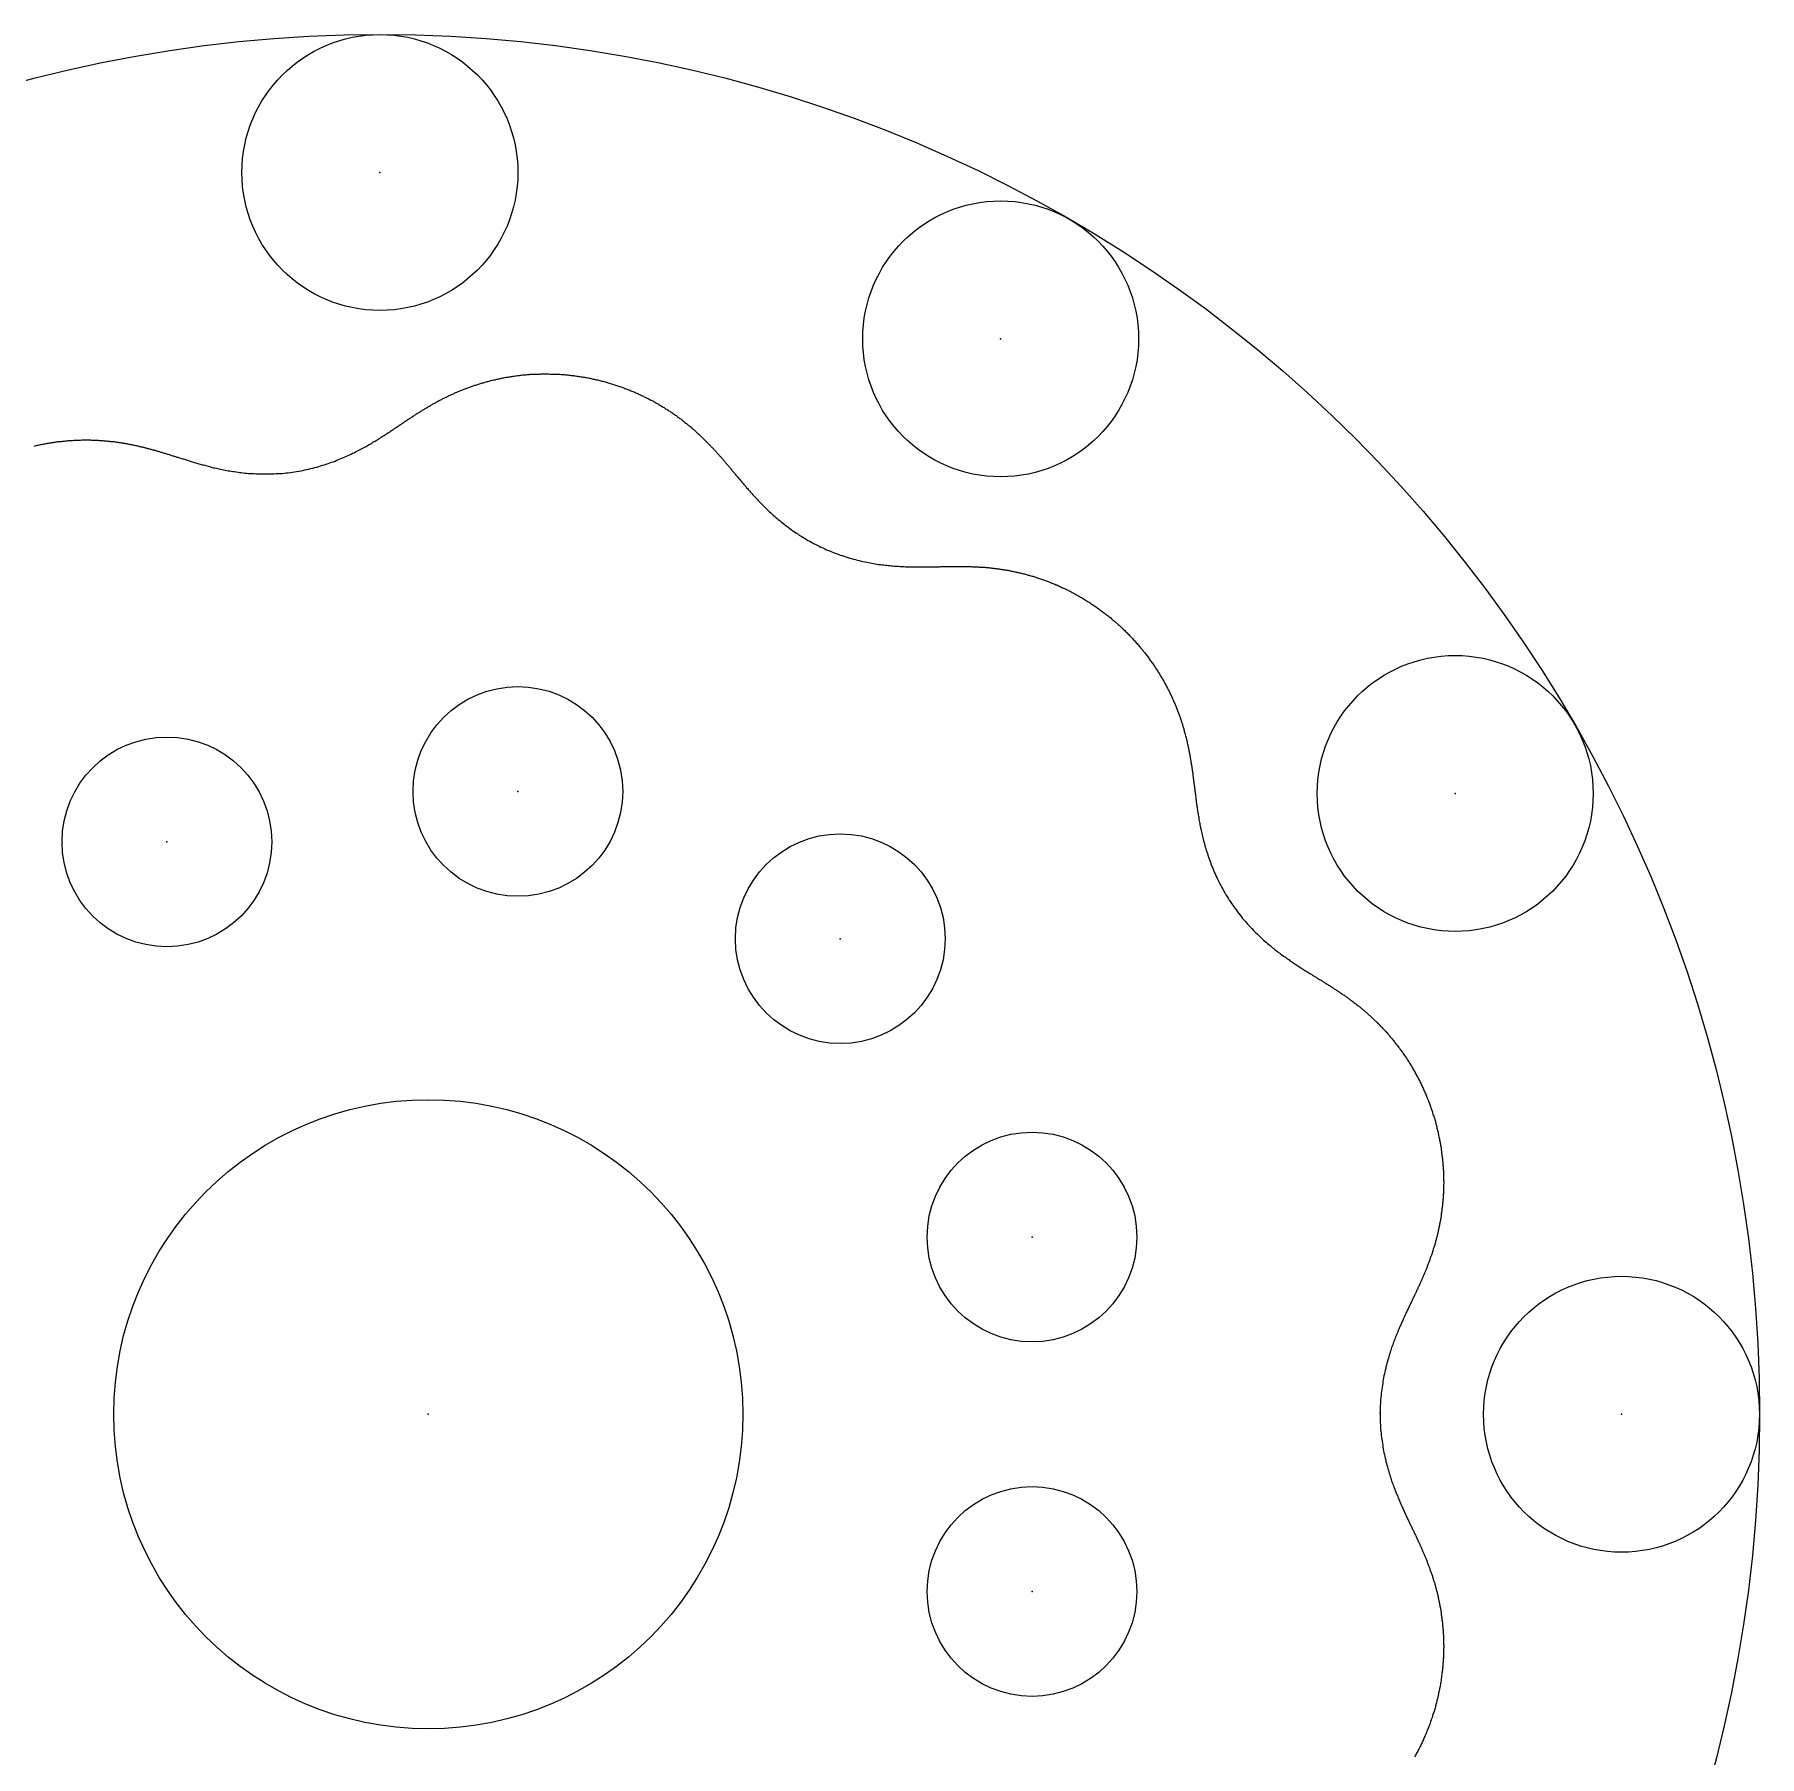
# Model space of a CAD drawing. Header units: metres. Extents: x -88 to 88, y -88 to 88.
# Drawn here: x -21.9 to 87.5, y -21.7 to 87.5 of the extents above; entities that cross this region are included whole.
import ezdxf

# ---------------------------------------------------------------- set-up
doc = ezdxf.new("R2010")
doc.units = ezdxf.units.M

msp = doc.modelspace()

# ---------------------------------------------------------------- linework, layer by layer
at = {"color": 1}
msp.add_lwpolyline([(-21.93, 61.4), (-21.87, 61.42), (-21.8, 61.43), (-21.73, 61.45), (-21.67, 61.46), (-21.6, 61.48), (-21.53, 61.49), (-21.46, 61.51), (-21.4, 61.52), (-21.33, 61.53), (-21.26, 61.54), (-21.2, 61.56), (-21.13, 61.57), (-21.06, 61.58), (-21, 61.59), (-20.93, 61.6), (-20.86, 61.61), (-20.8, 61.62), (-20.73, 61.63), (-20.66, 61.64), (-20.6, 61.65), (-20.53, 61.66), (-20.47, 61.67), (-20.4, 61.68), (-20.33, 61.69), (-20.27, 61.7), (-20.2, 61.7), (-20.14, 61.71), (-20.07, 61.72), (-20.01, 61.72), (-19.94, 61.73), (-19.87, 61.74), (-19.81, 61.74), (-19.74, 61.75), (-19.68, 61.75), (-19.62, 61.76), (-19.55, 61.76), (-19.49, 61.76), (-19.42, 61.77), (-19.36, 61.77), (-19.29, 61.77), (-19.23, 61.78), (-19.17, 61.78), (-19.1, 61.78), (-19.04, 61.78), (-18.98, 61.78), (-18.91, 61.79), (-18.85, 61.79), (-18.79, 61.79), (-18.73, 61.79), (-18.66, 61.79), (-18.6, 61.79), (-18.54, 61.79), (-18.48, 61.79), (-18.41, 61.79), (-18.35, 61.79), (-18.29, 61.78), (-18.23, 61.78), (-18.17, 61.78), (-18.11, 61.78), (-18.05, 61.78), (-17.99, 61.77), (-17.93, 61.77), (-17.87, 61.77), (-17.81, 61.76), (-17.75, 61.76), (-17.69, 61.76), (-17.63, 61.75), (-17.57, 61.75), (-17.51, 61.74), (-17.45, 61.74), (-17.39, 61.73), (-17.33, 61.73), (-17.28, 61.72), (-17.22, 61.72), (-17.16, 61.71), (-17.1, 61.7), (-17.05, 61.7), (-16.99, 61.69), (-16.93, 61.68), (-16.87, 61.68), (-16.82, 61.67), (-16.76, 61.66), (-16.7, 61.65), (-16.65, 61.65), (-16.59, 61.64), (-16.54, 61.63), (-16.48, 61.62), (-16.42, 61.61), (-16.37, 61.6), (-16.31, 61.6), (-16.26, 61.59), (-16.2, 61.58), (-16.15, 61.57), (-16.1, 61.56), (-16.04, 61.55), (-15.99, 61.54), (-15.93, 61.53), (-15.88, 61.52), (-15.83, 61.51), (-15.77, 61.5), (-15.72, 61.49), (-15.67, 61.48), (-15.61, 61.46), (-15.56, 61.45), (-15.51, 61.44), (-15.45, 61.43), (-15.4, 61.42), (-15.35, 61.41), (-15.3, 61.4), (-15.24, 61.38), (-15.19, 61.37), (-15.14, 61.36), (-15.09, 61.35), (-15.04, 61.33), (-14.98, 61.32), (-14.93, 61.31), (-14.88, 61.29), (-14.83, 61.28), (-14.78, 61.27), (-14.73, 61.25), (-14.67, 61.24), (-14.62, 61.23), (-14.57, 61.21), (-14.52, 61.2), (-14.47, 61.19), (-14.42, 61.17), (-14.36, 61.16), (-14.31, 61.14), (-14.26, 61.13), (-14.21, 61.11), (-14.16, 61.1), (-14.11, 61.08), (-14.05, 61.07), (-14, 61.05), (-13.95, 61.04), (-13.9, 61.02), (-13.85, 61.01), (-13.79, 60.99), (-13.74, 60.98), (-13.69, 60.96), (-13.64, 60.94), (-13.58, 60.93), (-13.53, 60.91), (-13.48, 60.89), (-13.42, 60.88), (-13.37, 60.86), (-13.31, 60.84), (-13.26, 60.83), (-13.21, 60.81), (-13.15, 60.79), (-13.1, 60.78), (-13.04, 60.76), (-12.98, 60.74), (-12.93, 60.72), (-12.87, 60.7), (-12.81, 60.69), (-12.76, 60.67), (-12.7, 60.65), (-12.64, 60.63), (-12.58, 60.61), (-12.52, 60.59), (-12.46, 60.58), (-12.4, 60.56), (-12.34, 60.54), (-12.28, 60.52), (-12.21, 60.5), (-12.15, 60.48), (-12.09, 60.46), (-12.02, 60.44), (-11.96, 60.42), (-11.89, 60.4), (-11.82, 60.38), (-11.76, 60.36), (-11.69, 60.34), (-11.62, 60.32), (-11.55, 60.3), (-11.48, 60.28), (-11.4, 60.26), (-11.33, 60.24), (-11.26, 60.22), (-11.18, 60.2), (-11.11, 60.18), (-11.03, 60.16), (-10.95, 60.14), (-10.87, 60.12), (-10.79, 60.1), (-10.71, 60.07), (-10.63, 60.05), (-10.54, 60.03), (-10.46, 60.01), (-10.37, 59.99), (-10.28, 59.97), (-10.19, 59.96), (-10.1, 59.94), (-10.01, 59.92), (-9.91, 59.9), (-9.82, 59.88), (-9.72, 59.86), (-9.62, 59.84), (-9.52, 59.83), (-9.42, 59.81), (-9.32, 59.79), (-9.22, 59.78), (-9.11, 59.76), (-9, 59.75), (-8.9, 59.73), (-8.79, 59.72), (-8.67, 59.71), (-8.56, 59.69), (-8.45, 59.68), (-8.33, 59.67), (-8.22, 59.66), (-8.1, 59.66), (-7.98, 59.65), (-7.86, 59.64), (-7.74, 59.64), (-7.61, 59.63), (-7.49, 59.63), (-7.36, 59.63), (-7.24, 59.63), (-7.11, 59.63), (-6.98, 59.63), (-6.85, 59.63), (-6.72, 59.64), (-6.59, 59.65), (-6.46, 59.65), (-6.33, 59.66), (-6.2, 59.67), (-6.07, 59.69), (-5.94, 59.7), (-5.81, 59.71), (-5.67, 59.73), (-5.54, 59.75), (-5.41, 59.77), (-5.28, 59.79), (-5.15, 59.81), (-5.02, 59.83), (-4.89, 59.86), (-4.76, 59.89), (-4.63, 59.91), (-4.5, 59.94), (-4.38, 59.97), (-4.25, 60), (-4.13, 60.04), (-4, 60.07), (-3.88, 60.1), (-3.76, 60.14), (-3.64, 60.18), (-3.52, 60.21), (-3.4, 60.25), (-3.29, 60.29), (-3.17, 60.33), (-3.06, 60.37), (-2.95, 60.41), (-2.84, 60.45), (-2.73, 60.5), (-2.62, 60.54), (-2.52, 60.58), (-2.41, 60.63), (-2.31, 60.67), (-2.21, 60.71), (-2.11, 60.76), (-2.01, 60.8), (-1.92, 60.85), (-1.82, 60.89), (-1.73, 60.94), (-1.64, 60.98), (-1.55, 61.03), (-1.46, 61.07), (-1.37, 61.11), (-1.29, 61.16), (-1.21, 61.2), (-1.12, 61.25), (-1.04, 61.29), (-0.96, 61.34), (-0.88, 61.38), (-0.81, 61.42), (-0.73, 61.47), (-0.66, 61.51), (-0.58, 61.55), (-0.51, 61.59), (-0.44, 61.64), (-0.37, 61.68), (-0.3, 61.72), (-0.24, 61.76), (-0.17, 61.8), (-0.1, 61.84), (-0.04, 61.88), (0.03, 61.92), (0.09, 61.96), (0.15, 62), (0.21, 62.04), (0.27, 62.08), (0.33, 62.12), (0.39, 62.16), (0.45, 62.19), (0.51, 62.23), (0.56, 62.27), (0.62, 62.31), (0.67, 62.34), (0.73, 62.38), (0.78, 62.41), (0.84, 62.45), (0.89, 62.49), (0.94, 62.52), (0.99, 62.56), (1.05, 62.59), (1.1, 62.62), (1.15, 62.66), (1.2, 62.69), (1.25, 62.73), (1.3, 62.76), (1.35, 62.79), (1.4, 62.82), (1.44, 62.86), (1.49, 62.89), (1.54, 62.92), (1.59, 62.95), (1.64, 62.99), (1.68, 63.02), (1.73, 63.05), (1.78, 63.08), (1.82, 63.11), (1.87, 63.14), (1.92, 63.17), (1.96, 63.2), (2.01, 63.23), (2.05, 63.26), (2.1, 63.29), (2.15, 63.32), (2.19, 63.35), (2.24, 63.38), (2.28, 63.41), (2.33, 63.44), (2.37, 63.47), (2.42, 63.5), (2.46, 63.53), (2.51, 63.55), (2.56, 63.58), (2.6, 63.61), (2.65, 63.64), (2.69, 63.67), (2.74, 63.69), (2.78, 63.72), (2.83, 63.75), (2.87, 63.78), (2.92, 63.81), (2.96, 63.83), (3.01, 63.86), (3.06, 63.89), (3.1, 63.91), (3.15, 63.94), (3.2, 63.97), (3.24, 63.99), (3.29, 64.02), (3.33, 64.05), (3.38, 64.07), (3.43, 64.1), (3.48, 64.13), (3.52, 64.15), (3.57, 64.18), (3.62, 64.2), (3.66, 64.23), (3.71, 64.26), (3.76, 64.28), (3.81, 64.31), (3.86, 64.33), (3.91, 64.36), (3.95, 64.38), (4, 64.41), (4.05, 64.43), (4.1, 64.46), (4.15, 64.48), (4.2, 64.51), (4.25, 64.53), (4.3, 64.55), (4.35, 64.58), (4.4, 64.6), (4.45, 64.63), (4.5, 64.65), (4.55, 64.67), (4.61, 64.7), (4.66, 64.72), (4.71, 64.74), (4.76, 64.77), (4.81, 64.79), (4.87, 64.81), (4.92, 64.84), (4.97, 64.86), (5.03, 64.88), (5.08, 64.9), (5.13, 64.92), (5.19, 64.95), (5.24, 64.97), (5.3, 64.99), (5.35, 65.01), (5.41, 65.03), (5.46, 65.05), (5.52, 65.07), (5.57, 65.1), (5.63, 65.12), (5.68, 65.14), (5.74, 65.16), (5.8, 65.18), (5.85, 65.2), (5.91, 65.22), (5.97, 65.24), (6.03, 65.26), (6.08, 65.27), (6.14, 65.29), (6.2, 65.31), (6.26, 65.33), (6.32, 65.35), (6.38, 65.37), (6.44, 65.39), (6.5, 65.4), (6.56, 65.42), (6.62, 65.44), (6.68, 65.45), (6.74, 65.47), (6.8, 65.49), (6.86, 65.5), (6.92, 65.52), (6.98, 65.54), (7.04, 65.55), (7.11, 65.57), (7.17, 65.58), (7.23, 65.6), (7.29, 65.61), (7.36, 65.63), (7.42, 65.64), (7.48, 65.65), (7.55, 65.67), (7.61, 65.68), (7.67, 65.69), (7.74, 65.71), (7.8, 65.72), (7.87, 65.73), (7.93, 65.74), (8, 65.76), (8.06, 65.77), (8.13, 65.78), (8.19, 65.79), (8.26, 65.8), (8.32, 65.81), (8.39, 65.82), (8.45, 65.83), (8.52, 65.84), (8.59, 65.85), (8.65, 65.86), (8.72, 65.87), (8.79, 65.88), (8.86, 65.88), (8.92, 65.89), (8.99, 65.9), (9.06, 65.91), (9.13, 65.91), (9.19, 65.92), (9.26, 65.92), (9.33, 65.93), (9.4, 65.94), (9.47, 65.94), (9.54, 65.95), (9.6, 65.95), (9.67, 65.95), (9.74, 65.96), (9.81, 65.96), (9.88, 65.96), (9.95, 65.97), (10.02, 65.97), (10.09, 65.97), (10.16, 65.97), (10.23, 65.98), (10.3, 65.98), (10.37, 65.98), (10.44, 65.98), (10.51, 65.98), (10.58, 65.98), (10.65, 65.98), (10.72, 65.98), (10.79, 65.97), (10.86, 65.97), (10.93, 65.97), (11, 65.97), (11.07, 65.97), (11.14, 65.96), (11.21, 65.96), (11.28, 65.96), (11.35, 65.95), (11.42, 65.95), (11.49, 65.94), (11.56, 65.94), (11.63, 65.93), (11.7, 65.93), (11.77, 65.92), (11.84, 65.91), (11.91, 65.91), (11.98, 65.9), (12.06, 65.89), (12.13, 65.88), (12.2, 65.88), (12.27, 65.87), (12.34, 65.86), (12.41, 65.85), (12.48, 65.84), (12.55, 65.83), (12.62, 65.82), (12.69, 65.81), (12.76, 65.8), (12.83, 65.79), (12.9, 65.77), (12.97, 65.76), (13.04, 65.75), (13.11, 65.74), (13.18, 65.72), (13.25, 65.71), (13.32, 65.7), (13.39, 65.68), (13.46, 65.67), (13.52, 65.65), (13.59, 65.64), (13.66, 65.62), (13.73, 65.61), (13.8, 65.59), (13.87, 65.58), (13.94, 65.56), (14.01, 65.54), (14.07, 65.52), (14.14, 65.51), (14.21, 65.49), (14.28, 65.47), (14.35, 65.45), (14.41, 65.43), (14.48, 65.41), (14.55, 65.39), (14.61, 65.37), (14.68, 65.35), (14.75, 65.33), (14.81, 65.31), (14.88, 65.29), (14.95, 65.27), (15.01, 65.25), (15.08, 65.23), (15.14, 65.2), (15.21, 65.18), (15.28, 65.16), (15.34, 65.13), (15.41, 65.11), (15.47, 65.09), (15.53, 65.06), (15.6, 65.04), (15.66, 65.01), (15.73, 64.99), (15.79, 64.96), (15.85, 64.94), (15.92, 64.91), (15.98, 64.89), (16.04, 64.86), (16.1, 64.83), (16.17, 64.81), (16.23, 64.78), (16.29, 64.75), (16.35, 64.73), (16.41, 64.7), (16.47, 64.67), (16.53, 64.64), (16.59, 64.61), (16.65, 64.59), (16.71, 64.56), (16.77, 64.53), (16.83, 64.5), (16.89, 64.47), (16.95, 64.44), (17.01, 64.41), (17.07, 64.38), (17.13, 64.35), (17.18, 64.32), (17.24, 64.29), (17.3, 64.26), (17.36, 64.23), (17.41, 64.2), (17.47, 64.16), (17.52, 64.13), (17.58, 64.1), (17.64, 64.07), (17.69, 64.04), (17.75, 64), (17.8, 63.97), (17.86, 63.94), (17.91, 63.91), (17.96, 63.87), (18.02, 63.84), (18.07, 63.81), (18.12, 63.77), (18.18, 63.74), (18.23, 63.71), (18.28, 63.67), (18.33, 63.64), (18.38, 63.61), (18.44, 63.57), (18.49, 63.54), (18.54, 63.5), (18.59, 63.47), (18.64, 63.43), (18.69, 63.4), (18.74, 63.36), (18.79, 63.33), (18.83, 63.29), (18.88, 63.26), (18.93, 63.22), (18.98, 63.19), (19.03, 63.15), (19.08, 63.12), (19.12, 63.08), (19.17, 63.04), (19.22, 63.01), (19.26, 62.97), (19.31, 62.94), (19.35, 62.9), (19.4, 62.86), (19.45, 62.83), (19.49, 62.79), (19.53, 62.75), (19.58, 62.72), (19.62, 62.68), (19.67, 62.64), (19.71, 62.61), (19.75, 62.57), (19.8, 62.53), (19.84, 62.5), (19.88, 62.46), (19.93, 62.42), (19.97, 62.38), (20.01, 62.35), (20.05, 62.31), (20.09, 62.27), (20.13, 62.24), (20.17, 62.2), (20.22, 62.16), (20.26, 62.12), (20.3, 62.09), (20.34, 62.05), (20.38, 62.01), (20.42, 61.97), (20.45, 61.93), (20.49, 61.9), (20.53, 61.86), (20.57, 61.82), (20.61, 61.78), (20.65, 61.74), (20.69, 61.71), (20.72, 61.67), (20.76, 61.63), (20.8, 61.59), (20.84, 61.55), (20.88, 61.51), (20.91, 61.48), (20.95, 61.44), (20.99, 61.4), (21.02, 61.36), (21.06, 61.32), (21.1, 61.28), (21.13, 61.24), (21.17, 61.2), (21.21, 61.16), (21.24, 61.13), (21.28, 61.09), (21.31, 61.05), (21.35, 61.01), (21.38, 60.97), (21.42, 60.93), (21.46, 60.89), (21.49, 60.85), (21.53, 60.81), (21.56, 60.77), (21.6, 60.73), (21.63, 60.69), (21.67, 60.65), (21.7, 60.61), (21.74, 60.56), (21.78, 60.52), (21.81, 60.48), (21.85, 60.44), (21.88, 60.4), (21.92, 60.36), (21.95, 60.31), (21.99, 60.27), (22.02, 60.23), (22.06, 60.19), (22.1, 60.14), (22.13, 60.1), (22.17, 60.06), (22.21, 60.01), (22.24, 59.97), (22.28, 59.93), (22.32, 59.88), (22.35, 59.84), (22.39, 59.79), (22.43, 59.75), (22.47, 59.7), (22.51, 59.66), (22.54, 59.61), (22.58, 59.56), (22.62, 59.52), (22.66, 59.47), (22.7, 59.42), (22.74, 59.37), (22.78, 59.32), (22.82, 59.27), (22.87, 59.22), (22.91, 59.17), (22.95, 59.12), (22.99, 59.07), (23.04, 59.02), (23.08, 58.97), (23.13, 58.92), (23.17, 58.87), (23.22, 58.81), (23.26, 58.76), (23.31, 58.7), (23.36, 58.65), (23.41, 58.59), (23.46, 58.54), (23.51, 58.48), (23.56, 58.42), (23.61, 58.37), (23.66, 58.31), (23.72, 58.25), (23.77, 58.19), (23.83, 58.13), (23.88, 58.07), (23.94, 58.01), (24, 57.95), (24.06, 57.88), (24.12, 57.82), (24.18, 57.76), (24.24, 57.69), (24.31, 57.63), (24.37, 57.56), (24.44, 57.5), (24.51, 57.43), (24.58, 57.36), (24.65, 57.3), (24.72, 57.23), (24.8, 57.16), (24.87, 57.09), (24.95, 57.02), (25.03, 56.95), (25.11, 56.88), (25.19, 56.81), (25.27, 56.74), (25.36, 56.67), (25.44, 56.6), (25.53, 56.53), (25.62, 56.46), (25.71, 56.39), (25.8, 56.32), (25.9, 56.25), (25.99, 56.18), (26.09, 56.1), (26.19, 56.03), (26.29, 55.96), (26.39, 55.89), (26.5, 55.83), (26.6, 55.76), (26.71, 55.69), (26.82, 55.62), (26.93, 55.55), (27.04, 55.49), (27.15, 55.42), (27.26, 55.36), (27.38, 55.3), (27.5, 55.23), (27.61, 55.17), (27.73, 55.11), (27.85, 55.05), (27.97, 54.99), (28.09, 54.94), (28.21, 54.88), (28.33, 54.83), (28.45, 54.78), (28.58, 54.73), (28.7, 54.68), (28.82, 54.63), (28.94, 54.58), (29.07, 54.54), (29.19, 54.49), (29.31, 54.45), (29.44, 54.41), (29.56, 54.37), (29.68, 54.33), (29.8, 54.3), (29.92, 54.26), (30.04, 54.23), (30.16, 54.2), (30.28, 54.17), (30.4, 54.14), (30.52, 54.11), (30.63, 54.08), (30.75, 54.06), (30.86, 54.04), (30.98, 54.01), (31.09, 53.99), (31.2, 53.97), (31.31, 53.95), (31.42, 53.94), (31.53, 53.92), (31.63, 53.9), (31.74, 53.89), (31.84, 53.87), (31.94, 53.86), (32.05, 53.85), (32.15, 53.84), (32.24, 53.83), (32.34, 53.82), (32.44, 53.81), (32.53, 53.8), (32.63, 53.79), (32.72, 53.79), (32.81, 53.78), (32.9, 53.78), (32.99, 53.77), (33.08, 53.77), (33.16, 53.76), (33.25, 53.76), (33.33, 53.75), (33.41, 53.75), (33.5, 53.75), (33.58, 53.75), (33.66, 53.74), (33.73, 53.74), (33.81, 53.74), (33.89, 53.74), (33.96, 53.74), (34.04, 53.74), (34.11, 53.74), (34.18, 53.74), (34.26, 53.74), (34.33, 53.74), (34.4, 53.74), (34.47, 53.74), (34.54, 53.74), (34.6, 53.74), (34.67, 53.74), (34.74, 53.74), (34.8, 53.74), (34.87, 53.74), (34.93, 53.74), (35, 53.75), (35.06, 53.75), (35.12, 53.75), (35.19, 53.75), (35.25, 53.75), (35.31, 53.75), (35.37, 53.75), (35.43, 53.75), (35.49, 53.75), (35.55, 53.76), (35.61, 53.76), (35.67, 53.76), (35.72, 53.76), (35.78, 53.76), (35.84, 53.76), (35.9, 53.76), (35.95, 53.76), (36.01, 53.76), (36.07, 53.77), (36.12, 53.77), (36.18, 53.77), (36.23, 53.77), (36.29, 53.77), (36.35, 53.77), (36.4, 53.77), (36.45, 53.77), (36.51, 53.77), (36.56, 53.77), (36.62, 53.77), (36.67, 53.77), (36.73, 53.77), (36.78, 53.77), (36.83, 53.77), (36.89, 53.77), (36.94, 53.77), (37, 53.77), (37.05, 53.77), (37.1, 53.77), (37.16, 53.77), (37.21, 53.76), (37.26, 53.76), (37.32, 53.76), (37.37, 53.76), (37.42, 53.76), (37.48, 53.76), (37.53, 53.76), (37.58, 53.75), (37.64, 53.75), (37.69, 53.75), (37.74, 53.75), (37.8, 53.74), (37.85, 53.74), (37.9, 53.74), (37.96, 53.74), (38.01, 53.73), (38.06, 53.73), (38.12, 53.73), (38.17, 53.72), (38.22, 53.72), (38.28, 53.71), (38.33, 53.71), (38.39, 53.71), (38.44, 53.7), (38.5, 53.7), (38.55, 53.69), (38.6, 53.69), (38.66, 53.68), (38.71, 53.67), (38.77, 53.67), (38.82, 53.66), (38.88, 53.66), (38.93, 53.65), (38.99, 53.64), (39.04, 53.64), (39.1, 53.63), (39.15, 53.62), (39.21, 53.62), (39.27, 53.61), (39.32, 53.6), (39.38, 53.59), (39.43, 53.58), (39.49, 53.57), (39.55, 53.57), (39.6, 53.56), (39.66, 53.55), (39.72, 53.54), (39.77, 53.53), (39.83, 53.52), (39.89, 53.51), (39.95, 53.5), (40, 53.49), (40.06, 53.47), (40.12, 53.46), (40.18, 53.45), (40.23, 53.44), (40.29, 53.43), (40.35, 53.41), (40.41, 53.4), (40.47, 53.39), (40.52, 53.37), (40.58, 53.36), (40.64, 53.35), (40.7, 53.33), (40.76, 53.32), (40.82, 53.3), (40.88, 53.29), (40.94, 53.27), (41, 53.26), (41.05, 53.24), (41.11, 53.22), (41.17, 53.21), (41.23, 53.19), (41.29, 53.17), (41.35, 53.16), (41.41, 53.14), (41.47, 53.12), (41.53, 53.1), (41.59, 53.08), (41.65, 53.06), (41.71, 53.04), (41.77, 53.02), (41.83, 53), (41.89, 52.98), (41.95, 52.96), (42.02, 52.94), (42.08, 52.92), (42.14, 52.9), (42.2, 52.88), (42.26, 52.85), (42.32, 52.83), (42.38, 52.81), (42.44, 52.79), (42.5, 52.76), (42.56, 52.74), (42.62, 52.71), (42.68, 52.69), (42.74, 52.66), (42.81, 52.64), (42.87, 52.61), (42.93, 52.59), (42.99, 52.56), (43.05, 52.53), (43.11, 52.51), (43.17, 52.48), (43.23, 52.45), (43.29, 52.42), (43.35, 52.39), (43.42, 52.37), (43.48, 52.34), (43.54, 52.31), (43.6, 52.28), (43.66, 52.25), (43.72, 52.22), (43.78, 52.19), (43.84, 52.15), (43.9, 52.12), (43.96, 52.09), (44.02, 52.06), (44.08, 52.03), (44.14, 51.99), (44.2, 51.96), (44.26, 51.93), (44.32, 51.89), (44.38, 51.86), (44.44, 51.82), (44.5, 51.79), (44.56, 51.75), (44.62, 51.72), (44.68, 51.68), (44.74, 51.64), (44.8, 51.61), (44.86, 51.57), (44.92, 51.53), (44.98, 51.5), (45.04, 51.46), (45.1, 51.42), (45.15, 51.38), (45.21, 51.34), (45.27, 51.3), (45.33, 51.26), (45.39, 51.22), (45.44, 51.18), (45.5, 51.14), (45.56, 51.1), (45.62, 51.06), (45.67, 51.02), (45.73, 50.98), (45.79, 50.94), (45.84, 50.89), (45.9, 50.85), (45.96, 50.81), (46.01, 50.76), (46.07, 50.72), (46.12, 50.68), (46.18, 50.63), (46.24, 50.59), (46.29, 50.54), (46.35, 50.5), (46.4, 50.45), (46.45, 50.41), (46.51, 50.36), (46.56, 50.32), (46.62, 50.27), (46.67, 50.22), (46.72, 50.18), (46.78, 50.13), (46.83, 50.08), (46.88, 50.04), (46.93, 49.99), (46.99, 49.94), (47.04, 49.89), (47.09, 49.84), (47.14, 49.79), (47.19, 49.74), (47.24, 49.7), (47.29, 49.65), (47.34, 49.6), (47.39, 49.55), (47.44, 49.5), (47.49, 49.45), (47.54, 49.39), (47.59, 49.34), (47.64, 49.29), (47.69, 49.24), (47.74, 49.19), (47.78, 49.14), (47.83, 49.09), (47.88, 49.03), (47.93, 48.98), (47.97, 48.93), (48.02, 48.88), (48.07, 48.82), (48.11, 48.77), (48.16, 48.72), (48.2, 48.67), (48.25, 48.61), (48.29, 48.56), (48.34, 48.5), (48.38, 48.45), (48.42, 48.4), (48.47, 48.34), (48.51, 48.29), (48.55, 48.23), (48.59, 48.18), (48.64, 48.12), (48.68, 48.07), (48.72, 48.01), (48.76, 47.96), (48.8, 47.9), (48.84, 47.85), (48.88, 47.79), (48.92, 47.74), (48.96, 47.68), (49, 47.63), (49.04, 47.57), (49.08, 47.51), (49.11, 47.46), (49.15, 47.4), (49.19, 47.35), (49.22, 47.29), (49.26, 47.23), (49.3, 47.18), (49.33, 47.12), (49.37, 47.06), (49.4, 47.01), (49.44, 46.95), (49.47, 46.89), (49.51, 46.84), (49.54, 46.78), (49.58, 46.72), (49.61, 46.67), (49.64, 46.61), (49.67, 46.55), (49.71, 46.5), (49.74, 46.44), (49.77, 46.38), (49.8, 46.33), (49.83, 46.27), (49.86, 46.21), (49.89, 46.16), (49.92, 46.1), (49.95, 46.04), (49.98, 45.99), (50.01, 45.93), (50.04, 45.87), (50.07, 45.81), (50.1, 45.76), (50.12, 45.7), (50.15, 45.64), (50.18, 45.59), (50.2, 45.53), (50.23, 45.47), (50.26, 45.42), (50.28, 45.36), (50.31, 45.3), (50.33, 45.25), (50.36, 45.19), (50.38, 45.13), (50.41, 45.08), (50.43, 45.02), (50.45, 44.97), (50.48, 44.91), (50.5, 44.85), (50.52, 44.8), (50.54, 44.74), (50.57, 44.68), (50.59, 44.63), (50.61, 44.57), (50.63, 44.52), (50.65, 44.46), (50.67, 44.41), (50.69, 44.35), (50.71, 44.29), (50.73, 44.24), (50.75, 44.18), (50.77, 44.13), (50.79, 44.07), (50.81, 44.02), (50.82, 43.96), (50.84, 43.91), (50.86, 43.85), (50.88, 43.8), (50.9, 43.74), (50.91, 43.69), (50.93, 43.63), (50.95, 43.58), (50.96, 43.53), (50.98, 43.47), (50.99, 43.42), (51.01, 43.36), (51.02, 43.31), (51.04, 43.26), (51.05, 43.2), (51.07, 43.15), (51.08, 43.09), (51.1, 43.04), (51.11, 42.99), (51.12, 42.93), (51.14, 42.88), (51.15, 42.83), (51.16, 42.77), (51.18, 42.72), (51.19, 42.67), (51.2, 42.61), (51.21, 42.56), (51.22, 42.51), (51.24, 42.46), (51.25, 42.4), (51.26, 42.35), (51.27, 42.3), (51.28, 42.25), (51.29, 42.19), (51.3, 42.14), (51.31, 42.09), (51.32, 42.03), (51.33, 41.98), (51.34, 41.93), (51.35, 41.88), (51.36, 41.82), (51.37, 41.77), (51.38, 41.72), (51.39, 41.67), (51.4, 41.61), (51.41, 41.56), (51.42, 41.51), (51.43, 41.46), (51.44, 41.4), (51.44, 41.35), (51.45, 41.3), (51.46, 41.25), (51.47, 41.19), (51.48, 41.14), (51.49, 41.09), (51.49, 41.03), (51.5, 40.98), (51.51, 40.93), (51.52, 40.87), (51.52, 40.82), (51.53, 40.77), (51.54, 40.71), (51.55, 40.66), (51.55, 40.6), (51.56, 40.55), (51.57, 40.49), (51.58, 40.44), (51.58, 40.38), (51.59, 40.33), (51.6, 40.27), (51.61, 40.22), (51.61, 40.16), (51.62, 40.1), (51.63, 40.05), (51.63, 39.99), (51.64, 39.93), (51.65, 39.87), (51.66, 39.82), (51.66, 39.76), (51.67, 39.7), (51.68, 39.64), (51.68, 39.58), (51.69, 39.52), (51.7, 39.46), (51.71, 39.39), (51.72, 39.33), (51.72, 39.27), (51.73, 39.21), (51.74, 39.14), (51.75, 39.08), (51.76, 39.01), (51.77, 38.95), (51.77, 38.88), (51.78, 38.81), (51.79, 38.74), (51.8, 38.68), (51.81, 38.61), (51.82, 38.54), (51.83, 38.47), (51.84, 38.39), (51.85, 38.32), (51.86, 38.25), (51.88, 38.17), (51.89, 38.1), (51.9, 38.02), (51.91, 37.94), (51.93, 37.87), (51.94, 37.79), (51.95, 37.71), (51.97, 37.63), (51.98, 37.54), (52, 37.46), (52.01, 37.38), (52.03, 37.29), (52.05, 37.2), (52.07, 37.12), (52.09, 37.03), (52.11, 36.94), (52.13, 36.85), (52.15, 36.75), (52.17, 36.66), (52.19, 36.56), (52.22, 36.47), (52.24, 36.37), (52.27, 36.27), (52.29, 36.17), (52.32, 36.07), (52.35, 35.97), (52.38, 35.87), (52.41, 35.77), (52.45, 35.66), (52.48, 35.56), (52.52, 35.45), (52.55, 35.34), (52.59, 35.23), (52.63, 35.12), (52.67, 35.01), (52.71, 34.9), (52.75, 34.79), (52.8, 34.68), (52.85, 34.56), (52.89, 34.45), (52.94, 34.33), (53, 34.22), (53.05, 34.11), (53.1, 33.99), (53.16, 33.87), (53.21, 33.76), (53.27, 33.64), (53.33, 33.53), (53.4, 33.41), (53.46, 33.3), (53.52, 33.18), (53.59, 33.07), (53.66, 32.95), (53.73, 32.84), (53.8, 32.73), (53.87, 32.61), (53.94, 32.5), (54.02, 32.39), (54.09, 32.28), (54.17, 32.18), (54.24, 32.07), (54.32, 31.96), (54.4, 31.86), (54.48, 31.75), (54.56, 31.65), (54.64, 31.55), (54.72, 31.45), (54.8, 31.35), (54.89, 31.26), (54.97, 31.16), (55.05, 31.07), (55.14, 30.97), (55.22, 30.88), (55.3, 30.8), (55.39, 30.71), (55.47, 30.62), (55.56, 30.54), (55.64, 30.46), (55.72, 30.38), (55.81, 30.3), (55.89, 30.22), (55.97, 30.14), (56.05, 30.07), (56.13, 30), (56.22, 29.93), (56.3, 29.86), (56.38, 29.79), (56.46, 29.72), (56.53, 29.66), (56.61, 29.59), (56.69, 29.53), (56.77, 29.47), (56.84, 29.41), (56.92, 29.35), (56.99, 29.29), (57.07, 29.24), (57.14, 29.18), (57.21, 29.13), (57.29, 29.08), (57.36, 29.03), (57.43, 28.98), (57.5, 28.93), (57.57, 28.88), (57.64, 28.83), (57.7, 28.78), (57.77, 28.74), (57.84, 28.69), (57.9, 28.65), (57.97, 28.6), (58.03, 28.56), (58.09, 28.52), (58.16, 28.48), (58.22, 28.44), (58.28, 28.4), (58.34, 28.36), (58.4, 28.32), (58.46, 28.28), (58.52, 28.25), (58.58, 28.21), (58.63, 28.17), (58.69, 28.14), (58.75, 28.1), (58.8, 28.07), (58.86, 28.03), (58.91, 28), (58.97, 27.96), (59.02, 27.93), (59.08, 27.9), (59.13, 27.86), (59.18, 27.83), (59.23, 27.8), (59.29, 27.77), (59.34, 27.74), (59.39, 27.7), (59.44, 27.67), (59.49, 27.64), (59.54, 27.61), (59.59, 27.58), (59.64, 27.55), (59.69, 27.52), (59.74, 27.49), (59.79, 27.46), (59.83, 27.43), (59.88, 27.4), (59.93, 27.37), (59.98, 27.34), (60.02, 27.31), (60.07, 27.28), (60.12, 27.25), (60.16, 27.22), (60.21, 27.19), (60.26, 27.16), (60.3, 27.14), (60.35, 27.11), (60.39, 27.08), (60.44, 27.05), (60.48, 27.02), (60.53, 26.99), (60.57, 26.96), (60.62, 26.93), (60.66, 26.9), (60.71, 26.87), (60.75, 26.84), (60.8, 26.81), (60.84, 26.78), (60.89, 26.75), (60.93, 26.72), (60.98, 26.69), (61.02, 26.66), (61.06, 26.63), (61.11, 26.6), (61.15, 26.57), (61.19, 26.54), (61.24, 26.51), (61.28, 26.48), (61.33, 26.45), (61.37, 26.42), (61.41, 26.39), (61.46, 26.36), (61.5, 26.32), (61.54, 26.29), (61.59, 26.26), (61.63, 26.23), (61.67, 26.2), (61.72, 26.16), (61.76, 26.13), (61.8, 26.1), (61.85, 26.06), (61.89, 26.03), (61.93, 26), (61.97, 25.96), (62.02, 25.93), (62.06, 25.9), (62.1, 25.86), (62.15, 25.83), (62.19, 25.79), (62.23, 25.76), (62.27, 25.72), (62.32, 25.69), (62.36, 25.65), (62.4, 25.61), (62.45, 25.58), (62.49, 25.54), (62.53, 25.5), (62.57, 25.47), (62.62, 25.43), (62.66, 25.39), (62.7, 25.35), (62.75, 25.32), (62.79, 25.28), (62.83, 25.24), (62.87, 25.2), (62.92, 25.16), (62.96, 25.12), (63, 25.08), (63.04, 25.04), (63.08, 25), (63.13, 24.96), (63.17, 24.92), (63.21, 24.88), (63.25, 24.84), (63.3, 24.79), (63.34, 24.75), (63.38, 24.71), (63.42, 24.67), (63.46, 24.62), (63.51, 24.58), (63.55, 24.54), (63.59, 24.49), (63.63, 24.45), (63.67, 24.4), (63.71, 24.36), (63.75, 24.31), (63.8, 24.27), (63.84, 24.22), (63.88, 24.18), (63.92, 24.13), (63.96, 24.08), (64, 24.04), (64.04, 23.99), (64.08, 23.94), (64.12, 23.89), (64.16, 23.85), (64.2, 23.8), (64.24, 23.75), (64.28, 23.7), (64.32, 23.65), (64.36, 23.6), (64.4, 23.55), (64.44, 23.5), (64.48, 23.45), (64.52, 23.4), (64.56, 23.35), (64.6, 23.29), (64.64, 23.24), (64.68, 23.19), (64.72, 23.14), (64.75, 23.09), (64.79, 23.03), (64.83, 22.98), (64.87, 22.93), (64.91, 22.87), (64.94, 22.82), (64.98, 22.76), (65.02, 22.71), (65.06, 22.65), (65.09, 22.6), (65.13, 22.54), (65.17, 22.49), (65.2, 22.43), (65.24, 22.37), (65.27, 22.32), (65.31, 22.26), (65.35, 22.2), (65.38, 22.14), (65.42, 22.09), (65.45, 22.03), (65.49, 21.97), (65.52, 21.91), (65.55, 21.85), (65.59, 21.79), (65.62, 21.73), (65.66, 21.67), (65.69, 21.61), (65.72, 21.55), (65.75, 21.49), (65.79, 21.43), (65.82, 21.37), (65.85, 21.31), (65.88, 21.25), (65.91, 21.19), (65.95, 21.12), (65.98, 21.06), (66.01, 21), (66.04, 20.94), (66.07, 20.87), (66.1, 20.81), (66.13, 20.75), (66.16, 20.69), (66.19, 20.62), (66.21, 20.56), (66.24, 20.49), (66.27, 20.43), (66.3, 20.36), (66.33, 20.3), (66.35, 20.24), (66.38, 20.17), (66.41, 20.11), (66.43, 20.04), (66.46, 19.97), (66.49, 19.91), (66.51, 19.84), (66.54, 19.78), (66.56, 19.71), (66.59, 19.64), (66.61, 19.58), (66.63, 19.51), (66.66, 19.44), (66.68, 19.38), (66.7, 19.31), (66.73, 19.24), (66.75, 19.18), (66.77, 19.11), (66.79, 19.04), (66.81, 18.97), (66.84, 18.91), (66.86, 18.84), (66.88, 18.77), (66.9, 18.7), (66.92, 18.63), (66.94, 18.56), (66.95, 18.5), (66.97, 18.43), (66.99, 18.36), (67.01, 18.29), (67.03, 18.22), (67.04, 18.15), (67.06, 18.08), (67.08, 18.02), (67.09, 17.95), (67.11, 17.88), (67.12, 17.81), (67.14, 17.74), (67.15, 17.67), (67.17, 17.6), (67.18, 17.53), (67.2, 17.46), (67.21, 17.39), (67.22, 17.32), (67.24, 17.25), (67.25, 17.19), (67.26, 17.12), (67.27, 17.05), (67.28, 16.98), (67.3, 16.91), (67.31, 16.84), (67.32, 16.77), (67.33, 16.7), (67.34, 16.63), (67.34, 16.56), (67.35, 16.49), (67.36, 16.42), (67.37, 16.35), (67.38, 16.29), (67.39, 16.22), (67.39, 16.15), (67.4, 16.08), (67.41, 16.01), (67.41, 15.94), (67.42, 15.87), (67.42, 15.8), (67.43, 15.74), (67.43, 15.67), (67.44, 15.6), (67.44, 15.53), (67.45, 15.46), (67.45, 15.39), (67.45, 15.33), (67.46, 15.26), (67.46, 15.19), (67.46, 15.12), (67.46, 15.05), (67.46, 14.99), (67.46, 14.92), (67.46, 14.85), (67.47, 14.78), (67.47, 14.72), (67.47, 14.65), (67.46, 14.58), (67.46, 14.52), (67.46, 14.45), (67.46, 14.38), (67.46, 14.32), (67.46, 14.25), (67.46, 14.19), (67.45, 14.12), (67.45, 14.05), (67.45, 13.99), (67.44, 13.92), (67.44, 13.86), (67.44, 13.79), (67.43, 13.73), (67.43, 13.66), (67.42, 13.6), (67.42, 13.54), (67.41, 13.47), (67.4, 13.41), (67.4, 13.34), (67.39, 13.28), (67.39, 13.22), (67.38, 13.15), (67.37, 13.09), (67.36, 13.03), (67.36, 12.96), (67.35, 12.9), (67.34, 12.84), (67.33, 12.78), (67.32, 12.72), (67.31, 12.65), (67.31, 12.59), (67.3, 12.53), (67.29, 12.47), (67.28, 12.41), (67.27, 12.35), (67.26, 12.29), (67.24, 12.23), (67.23, 12.17), (67.22, 12.11), (67.21, 12.05), (67.2, 11.99), (67.19, 11.93), (67.18, 11.87), (67.16, 11.81), (67.15, 11.76), (67.14, 11.7), (67.13, 11.64), (67.11, 11.58), (67.1, 11.52), (67.09, 11.47), (67.07, 11.41), (67.06, 11.35), (67.05, 11.3), (67.03, 11.24), (67.02, 11.18), (67, 11.13), (66.99, 11.07), (66.97, 11.02), (66.96, 10.96), (66.94, 10.91), (66.93, 10.85), (66.91, 10.8), (66.9, 10.74), (66.88, 10.69), (66.86, 10.63), (66.85, 10.58), (66.83, 10.53), (66.81, 10.47), (66.8, 10.42), (66.78, 10.37), (66.76, 10.31), (66.75, 10.26), (66.73, 10.21), (66.71, 10.16), (66.69, 10.1), (66.68, 10.05), (66.66, 10), (66.64, 9.95), (66.62, 9.9), (66.6, 9.85), (66.59, 9.79), (66.57, 9.74), (66.55, 9.69), (66.53, 9.64), (66.51, 9.59), (66.49, 9.54), (66.47, 9.49), (66.45, 9.44), (66.43, 9.39), (66.42, 9.34), (66.4, 9.29), (66.38, 9.24), (66.36, 9.19), (66.34, 9.14), (66.32, 9.09), (66.3, 9.04), (66.28, 8.99), (66.25, 8.94), (66.23, 8.9), (66.21, 8.85), (66.19, 8.8), (66.17, 8.75), (66.15, 8.7), (66.13, 8.65), (66.11, 8.6), (66.09, 8.55), (66.06, 8.5), (66.04, 8.45), (66.02, 8.41), (66, 8.36), (65.98, 8.31), (65.95, 8.26), (65.93, 8.21), (65.91, 8.16), (65.89, 8.11), (65.86, 8.06), (65.84, 8.01), (65.82, 7.96), (65.79, 7.91), (65.77, 7.86), (65.75, 7.81), (65.72, 7.76), (65.7, 7.71), (65.68, 7.66), (65.65, 7.61), (65.63, 7.56), (65.6, 7.51), (65.58, 7.45), (65.55, 7.4), (65.53, 7.35), (65.5, 7.3), (65.48, 7.24), (65.45, 7.19), (65.43, 7.14), (65.4, 7.08), (65.37, 7.03), (65.35, 6.97), (65.32, 6.92), (65.29, 6.86), (65.27, 6.81), (65.24, 6.75), (65.21, 6.69), (65.18, 6.63), (65.16, 6.58), (65.13, 6.52), (65.1, 6.46), (65.07, 6.4), (65.04, 6.34), (65.01, 6.27), (64.99, 6.21), (64.96, 6.15), (64.93, 6.08), (64.9, 6.02), (64.87, 5.95), (64.84, 5.89), (64.81, 5.82), (64.78, 5.75), (64.75, 5.68), (64.71, 5.61), (64.68, 5.54), (64.65, 5.47), (64.62, 5.39), (64.59, 5.32), (64.56, 5.24), (64.53, 5.16), (64.49, 5.09), (64.46, 5.01), (64.43, 4.93), (64.4, 4.84), (64.37, 4.76), (64.33, 4.68), (64.3, 4.59), (64.27, 4.5), (64.24, 4.41), (64.21, 4.32), (64.17, 4.23), (64.14, 4.14), (64.11, 4.04), (64.08, 3.95), (64.05, 3.85), (64.02, 3.75), (63.99, 3.65), (63.96, 3.55), (63.93, 3.45), (63.9, 3.34), (63.87, 3.23), (63.84, 3.12), (63.81, 3.01), (63.79, 2.9), (63.76, 2.79), (63.73, 2.68), (63.71, 2.56), (63.68, 2.44), (63.66, 2.32), (63.64, 2.2), (63.62, 2.08), (63.6, 1.96), (63.58, 1.84), (63.56, 1.71), (63.54, 1.59), (63.53, 1.46), (63.51, 1.33), (63.5, 1.2), (63.48, 1.07), (63.47, 0.94), (63.46, 0.81), (63.46, 0.68), (63.45, 0.55), (63.44, 0.42), (63.44, 0.28), (63.44, 0.15), (63.44, 0.02), (63.44, 0.12), (63.44, 0.12), (63.44, -0.02), (63.44, -0.15), (63.44, -0.28), (63.44, -0.42), (63.45, -0.55), (63.46, -0.68), (63.46, -0.81), (63.47, -0.94), (63.48, -1.07), (63.5, -1.2), (63.51, -1.33), (63.53, -1.46), (63.54, -1.59), (63.56, -1.71), (63.58, -1.84), (63.6, -1.96), (63.62, -2.08), (63.64, -2.2), (63.66, -2.32), (63.68, -2.44), (63.71, -2.56), (63.73, -2.68), (63.76, -2.79), (63.79, -2.9), (63.81, -3.01), (63.84, -3.12), (63.87, -3.23), (63.9, -3.34), (63.93, -3.45), (63.96, -3.55), (63.99, -3.65), (64.02, -3.75), (64.05, -3.85), (64.08, -3.95), (64.11, -4.04), (64.14, -4.14), (64.17, -4.23), (64.21, -4.32), (64.24, -4.41), (64.27, -4.5), (64.3, -4.59), (64.33, -4.68), (64.37, -4.76), (64.4, -4.84), (64.43, -4.93), (64.46, -5.01), (64.49, -5.09), (64.53, -5.16), (64.56, -5.24), (64.59, -5.32), (64.62, -5.39), (64.65, -5.47), (64.68, -5.54), (64.71, -5.61), (64.75, -5.68), (64.78, -5.75), (64.81, -5.82), (64.84, -5.89), (64.87, -5.95), (64.9, -6.02), (64.93, -6.08), (64.96, -6.15), (64.99, -6.21), (65.01, -6.27), (65.04, -6.34), (65.07, -6.4), (65.1, -6.46), (65.13, -6.52), (65.16, -6.58), (65.18, -6.63), (65.21, -6.69), (65.24, -6.75), (65.27, -6.81), (65.29, -6.86), (65.32, -6.92), (65.35, -6.97), (65.37, -7.03), (65.4, -7.08), (65.43, -7.14), (65.45, -7.19), (65.48, -7.24), (65.5, -7.3), (65.53, -7.35), (65.55, -7.4), (65.58, -7.45), (65.6, -7.51), (65.63, -7.56), (65.65, -7.61), (65.68, -7.66), (65.7, -7.71), (65.72, -7.76), (65.75, -7.81), (65.77, -7.86), (65.79, -7.91), (65.82, -7.96), (65.84, -8.01), (65.86, -8.06), (65.89, -8.11), (65.91, -8.16), (65.93, -8.21), (65.95, -8.26), (65.98, -8.31), (66, -8.36), (66.02, -8.41), (66.04, -8.45), (66.06, -8.5), (66.09, -8.55), (66.11, -8.6), (66.13, -8.65), (66.15, -8.7), (66.17, -8.75), (66.19, -8.8), (66.21, -8.85), (66.23, -8.9), (66.25, -8.94), (66.28, -8.99), (66.3, -9.04), (66.32, -9.09), (66.34, -9.14), (66.36, -9.19), (66.38, -9.24), (66.4, -9.29), (66.42, -9.34), (66.43, -9.39), (66.45, -9.44), (66.47, -9.49), (66.49, -9.54), (66.51, -9.59), (66.53, -9.64), (66.55, -9.69), (66.57, -9.74), (66.59, -9.79), (66.6, -9.85), (66.62, -9.9), (66.64, -9.95), (66.66, -10), (66.68, -10.05), (66.69, -10.1), (66.71, -10.16), (66.73, -10.21), (66.75, -10.26), (66.76, -10.31), (66.78, -10.37), (66.8, -10.42), (66.81, -10.47), (66.83, -10.53), (66.85, -10.58), (66.86, -10.63), (66.88, -10.69), (66.9, -10.74), (66.91, -10.8), (66.93, -10.85), (66.94, -10.91), (66.96, -10.96), (66.97, -11.02), (66.99, -11.07), (67, -11.13), (67.02, -11.18), (67.03, -11.24), (67.05, -11.3), (67.06, -11.35), (67.07, -11.41), (67.09, -11.47), (67.1, -11.52), (67.11, -11.58), (67.13, -11.64), (67.14, -11.7), (67.15, -11.76), (67.16, -11.81), (67.18, -11.87), (67.19, -11.93), (67.2, -11.99), (67.21, -12.05), (67.22, -12.11), (67.23, -12.17), (67.24, -12.23), (67.26, -12.29), (67.27, -12.35), (67.28, -12.41), (67.29, -12.47), (67.3, -12.53), (67.31, -12.59), (67.31, -12.65), (67.32, -12.72), (67.33, -12.78), (67.34, -12.84), (67.35, -12.9), (67.36, -12.96), (67.36, -13.03), (67.37, -13.09), (67.38, -13.15), (67.39, -13.22), (67.39, -13.28), (67.4, -13.34), (67.4, -13.41), (67.41, -13.47), (67.42, -13.54), (67.42, -13.6), (67.43, -13.66), (67.43, -13.73), (67.44, -13.79), (67.44, -13.86), (67.44, -13.92), (67.45, -13.99), (67.45, -14.05), (67.45, -14.12), (67.46, -14.19), (67.46, -14.25), (67.46, -14.32), (67.46, -14.38), (67.46, -14.45), (67.46, -14.52), (67.46, -14.58), (67.47, -14.65), (67.47, -14.72), (67.47, -14.78), (67.46, -14.85), (67.46, -14.92), (67.46, -14.99), (67.46, -15.05), (67.46, -15.12), (67.46, -15.19), (67.46, -15.26), (67.45, -15.33), (67.45, -15.39), (67.45, -15.46), (67.44, -15.53), (67.44, -15.6), (67.43, -15.67), (67.43, -15.74), (67.42, -15.8), (67.42, -15.87), (67.41, -15.94), (67.41, -16.01), (67.4, -16.08), (67.39, -16.15), (67.39, -16.22), (67.38, -16.29), (67.37, -16.35), (67.36, -16.42), (67.35, -16.49), (67.34, -16.56), (67.34, -16.63), (67.33, -16.7), (67.32, -16.77), (67.31, -16.84), (67.3, -16.91), (67.28, -16.98), (67.27, -17.05), (67.26, -17.12), (67.25, -17.19), (67.24, -17.25), (67.22, -17.32), (67.21, -17.39), (67.2, -17.46), (67.18, -17.53), (67.17, -17.6), (67.15, -17.67), (67.14, -17.74), (67.12, -17.81), (67.11, -17.88), (67.09, -17.95), (67.08, -18.02), (67.06, -18.08), (67.04, -18.15), (67.03, -18.22), (67.01, -18.29), (66.99, -18.36), (66.97, -18.43), (66.95, -18.5), (66.94, -18.56), (66.92, -18.63), (66.9, -18.7), (66.88, -18.77), (66.86, -18.84), (66.84, -18.91), (66.81, -18.97), (66.79, -19.04), (66.77, -19.11), (66.75, -19.18), (66.73, -19.24), (66.7, -19.31), (66.68, -19.38), (66.66, -19.44), (66.63, -19.51), (66.61, -19.58), (66.59, -19.64), (66.56, -19.71), (66.54, -19.78), (66.51, -19.84), (66.49, -19.91), (66.46, -19.97), (66.43, -20.04), (66.41, -20.11), (66.38, -20.17), (66.35, -20.24), (66.33, -20.3), (66.3, -20.36), (66.27, -20.43), (66.24, -20.49), (66.21, -20.56), (66.19, -20.62), (66.16, -20.69), (66.13, -20.75), (66.1, -20.81), (66.07, -20.87), (66.04, -20.94), (66.01, -21), (65.98, -21.06), (65.95, -21.12), (65.91, -21.19), (65.88, -21.25), (65.85, -21.31), (65.82, -21.37), (65.79, -21.43), (65.75, -21.49), (65.72, -21.55), (65.69, -21.61), (65.66, -21.67), (65.62, -21.73)], dxfattribs=at)
at = {"color": 7}
msp.add_circle((0, 0), 87.5, dxfattribs=at)
at = {"color": 4}
for centre in [(0, 78.75), (39.37, 68.2), (68.2, 39.37), (78.75, 0)]:
    msp.add_circle(centre, 8.75, dxfattribs=at)
at = {"color": 6}
for centre in [(8.75, 39.5), (-13.51, 36.3), (29.2, 30.16), (41.36, 11.24), (41.36, -11.24)]:
    msp.add_circle(centre, 6.65, dxfattribs=at)
at = {"color": 5}
msp.add_circle((3.07, 0), 19.95, dxfattribs=at)
at = {"color": 2}
for p in [(0, 78.75), (39.37, 68.2), (68.2, 39.37), (78.75, 0)]:
    msp.add_point(p, dxfattribs=at)
at = {"color": 3}
for p in [(8.75, 39.5), (-13.51, 36.3), (29.2, 30.16), (41.36, 11.24), (3.07, 0), (41.36, -11.24)]:
    msp.add_point(p, dxfattribs=at)

doc.saveas('drawing.dxf')
